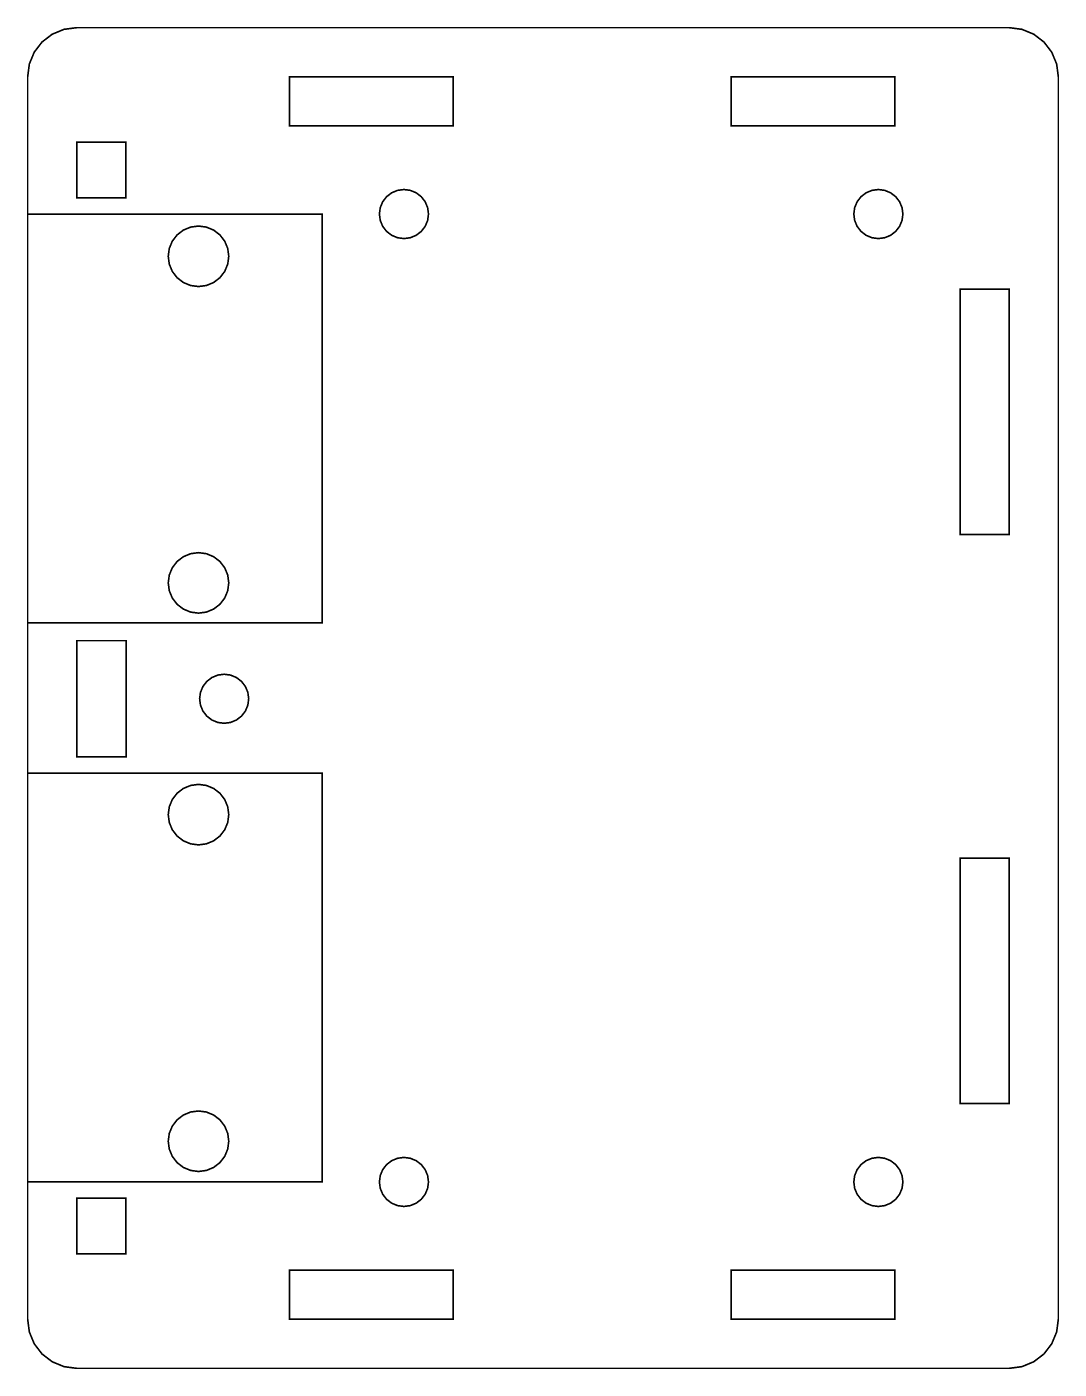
# Model space of a CAD drawing. Extents: x 0.39 to 2.88, y 0.4 to 3.64.
import ezdxf

# ---------------------------------------------------------------- set-up
doc = ezdxf.new("R2010")
doc.units = 0
doc.layers.get('0').update_dxf_attribs({"linetype": 'CONTINUOUS'})

msp = doc.modelspace()

# ---------------------------------------------------------------- linework, layer by layer
at = {"color": 5, "const_width": 0.003937}
for points in [[(2.87403, 0.523817), (2.87403, 3.51594), (2.87001, 3.54656), (2.85818, 3.57503), (2.83942, 3.5995), (2.81494, 3.61828), (2.78646, 3.63004), (2.75592, 3.63406), (0.511828, 3.63406), (0.481228, 3.63004), (0.452746, 3.61828), (0.428276, 3.5995), (0.409506, 3.57503), (0.397732, 3.54656), (0.393718, 3.51594), (0.393718, 3.18528)], [(0.393718, 3.18528), (0.393718, 2.20101)], [(0.393718, 2.20101), (0.393718, 1.83882)], [(0.393718, 1.83882), (0.393718, 0.854546)], [(0.393718, 0.854546), (0.393718, 0.523817), (0.397732, 0.493272), (0.409506, 0.464789), (0.428276, 0.440321), (0.452746, 0.42155), (0.481228, 0.409776), (0.511828, 0.405707), (2.75592, 0.405707), (2.78646, 0.409776), (2.81494, 0.42155), (2.83942, 0.440321), (2.85818, 0.464789), (2.87001, 0.493272), (2.87403, 0.523817)]]:
    msp.add_lwpolyline(points, dxfattribs=at)
for points in [[(1.0236, 3.39785), (1.0236, 3.51594), (1.41732, 3.51594), (1.41732, 3.39785), (1.0236, 3.39785)], [(2.08658, 3.39785), (2.08658, 3.51594), (2.48031, 3.51594), (2.48031, 3.39785), (2.08658, 3.39785)], [(0.511828, 3.35851), (0.629937, 3.35851), (0.629937, 3.22461), (0.511828, 3.22461), (0.511828, 3.35851)], [(1.29921, 3.12619), (1.28391, 3.12819), (1.26969, 3.13411), (1.25743, 3.1435), (1.24805, 3.15571), (1.24219, 3.16997), (1.24018, 3.18528), (1.24219, 3.20053), (1.24805, 3.21479), (1.25743, 3.227), (1.26969, 3.23639), (1.28391, 3.24229), (1.29921, 3.24431), (1.31451, 3.24229), (1.32872, 3.23639), (1.34098, 3.227), (1.35037, 3.21479), (1.35628, 3.20053), (1.35829, 3.18528), (1.35628, 3.16997), (1.35037, 3.15571), (1.34098, 3.1435), (1.32872, 3.13411), (1.31451, 3.12819), (1.29921, 3.12619)], [(2.49799, 3.20053), (2.5, 3.18528), (2.49799, 3.16997), (2.49208, 3.15571), (2.48269, 3.1435), (2.47049, 3.13411), (2.45622, 3.12819), (2.44092, 3.12619), (2.42567, 3.12819), (2.4114, 3.13411), (2.39919, 3.1435), (2.38981, 3.15571), (2.3839, 3.16997), (2.38189, 3.18528), (2.3839, 3.20053), (2.38981, 3.21479), (2.39919, 3.227), (2.4114, 3.23639), (2.42567, 3.24229), (2.44092, 3.24431), (2.45622, 3.24229), (2.47049, 3.23639), (2.48269, 3.227), (2.49208, 3.21479), (2.49799, 3.20053)], [(0.877658, 3.0835), (0.875163, 3.06467), (0.867893, 3.0471), (0.856338, 3.03201), (0.841254, 3.0204), (0.823676, 3.01313), (0.804796, 3.01069), (0.785969, 3.01313), (0.768392, 3.0204), (0.75331, 3.03201), (0.741754, 3.0471), (0.734483, 3.06467), (0.731987, 3.0835), (0.734483, 3.10238), (0.741754, 3.1199), (0.75331, 3.13499), (0.768392, 3.1466), (0.785969, 3.15386), (0.804796, 3.15636), (0.823676, 3.15386), (0.841254, 3.1466), (0.856338, 3.13499), (0.867893, 3.1199), (0.875163, 3.10238), (0.877658, 3.0835)], [(2.63781, 2.41363), (2.63781, 3.00418), (2.75592, 3.00418), (2.75592, 2.41363), (2.63781, 2.41363)], [(0.734483, 2.27821), (0.731987, 2.2971), (0.734483, 2.31592), (0.741754, 2.3335), (0.75331, 2.34858), (0.768392, 2.36014), (0.785969, 2.3674), (0.804796, 2.3699), (0.823676, 2.3674), (0.841254, 2.36014), (0.856338, 2.34858), (0.867893, 2.3335), (0.875163, 2.31592), (0.877658, 2.2971), (0.875163, 2.27821), (0.867893, 2.26064), (0.856338, 2.24556), (0.841254, 2.234), (0.823676, 2.22672), (0.804796, 2.22424), (0.785969, 2.22672), (0.768392, 2.234), (0.75331, 2.24556), (0.741754, 2.26064), (0.734483, 2.27821)], [(0.630751, 1.87815), (0.512207, 1.87815), (0.512207, 2.15793), (0.630751, 2.15793), (0.630751, 1.87815)], [(0.923611, 2.03331), (0.925618, 2.01807), (0.923611, 2.00276), (0.917697, 1.9885), (0.908311, 1.97629), (0.896104, 1.9669), (0.881836, 1.96099), (0.866536, 1.95899), (0.851292, 1.96099), (0.837022, 1.9669), (0.824815, 1.97629), (0.815429, 1.9885), (0.809517, 2.00276), (0.807508, 2.01807), (0.809517, 2.03331), (0.815429, 2.04758), (0.824815, 2.05979), (0.837022, 2.06917), (0.851292, 2.07508), (0.866536, 2.0771), (0.881836, 2.07508), (0.896104, 2.06917), (0.908311, 2.05979), (0.917697, 2.04758), (0.923611, 2.03331)], [(0.804796, 1.66618), (0.785969, 1.66868), (0.768392, 1.67594), (0.75331, 1.6875), (0.741754, 1.70258), (0.734483, 1.72017), (0.731987, 1.73904), (0.734483, 1.75786), (0.741754, 1.77544), (0.75331, 1.79053), (0.768392, 1.80208), (0.785969, 1.80935), (0.804796, 1.81185), (0.823676, 1.80935), (0.841254, 1.80208), (0.856338, 1.79053), (0.867893, 1.77544), (0.875163, 1.75786), (0.877658, 1.73904), (0.875163, 1.72017), (0.867893, 1.70258), (0.856338, 1.6875), (0.841254, 1.67594), (0.823676, 1.66868), (0.804796, 1.66618)], [(2.63781, 1.04351), (2.63781, 1.63406), (2.75592, 1.63406), (2.75592, 1.04351), (2.63781, 1.04351)], [(0.731987, 0.952582), (0.734483, 0.971408), (0.741754, 0.988986), (0.75331, 1.00407), (0.768392, 1.01568), (0.785969, 1.02295), (0.804796, 1.02539), (0.823676, 1.02295), (0.841254, 1.01568), (0.856338, 1.00407), (0.867893, 0.988986), (0.875163, 0.971408), (0.877658, 0.952582), (0.875163, 0.933757), (0.867893, 0.916178), (0.856338, 0.901096), (0.841254, 0.889486), (0.823676, 0.882215), (0.804796, 0.879719), (0.785969, 0.882215), (0.768392, 0.889486), (0.75331, 0.901096), (0.741754, 0.916178), (0.734483, 0.933757), (0.731987, 0.952582)], [(1.24219, 0.839247), (1.24018, 0.854546), (1.24219, 0.869846), (1.24805, 0.88406), (1.25743, 0.896322), (1.26969, 0.905707), (1.28391, 0.911567), (1.29921, 0.913629), (1.31451, 0.911567), (1.32872, 0.905707), (1.34098, 0.896322), (1.35037, 0.88406), (1.35628, 0.869846), (1.35829, 0.854546), (1.35628, 0.839247), (1.35037, 0.825032), (1.34098, 0.812771), (1.32872, 0.803386), (1.31451, 0.797526), (1.29921, 0.795518), (1.28391, 0.797526), (1.26969, 0.803386), (1.25743, 0.812771), (1.24805, 0.825032), (1.24219, 0.839247)], [(2.3839, 0.839247), (2.38189, 0.854546), (2.3839, 0.869846), (2.38981, 0.88406), (2.39919, 0.896322), (2.4114, 0.905707), (2.42567, 0.911567), (2.44092, 0.913629), (2.45622, 0.911567), (2.47049, 0.905707), (2.48269, 0.896322), (2.49208, 0.88406), (2.49799, 0.869846), (2.5, 0.854546), (2.49799, 0.839247), (2.49208, 0.825032), (2.48269, 0.812771), (2.47049, 0.803386), (2.45622, 0.797526), (2.44092, 0.795518), (2.42567, 0.797526), (2.4114, 0.803386), (2.39919, 0.812771), (2.38981, 0.825032), (2.3839, 0.839247)], [(0.629937, 0.815158), (0.629937, 0.681315), (0.511828, 0.681315), (0.511828, 0.815158), (0.629937, 0.815158)], [(1.0236, 0.523817), (1.0236, 0.641928), (1.41732, 0.641928), (1.41732, 0.523817), (1.0236, 0.523817)], [(2.48031, 0.523817), (2.08658, 0.523817), (2.08658, 0.641928), (2.48031, 0.641928), (2.48031, 0.523817)]]:
    msp.add_lwpolyline(points, close=True, dxfattribs=at)
at = {"color": 1, "const_width": 0.003937}
for points in [[(0.393718, 3.18528), (1.10238, 3.18528), (1.10238, 2.20101), (0.393718, 2.20101)], [(0.393718, 1.83882), (1.10238, 1.83882), (1.10238, 0.854546), (0.393718, 0.854546)]]:
    msp.add_lwpolyline(points, dxfattribs=at)

doc.saveas('drawing.dxf')
